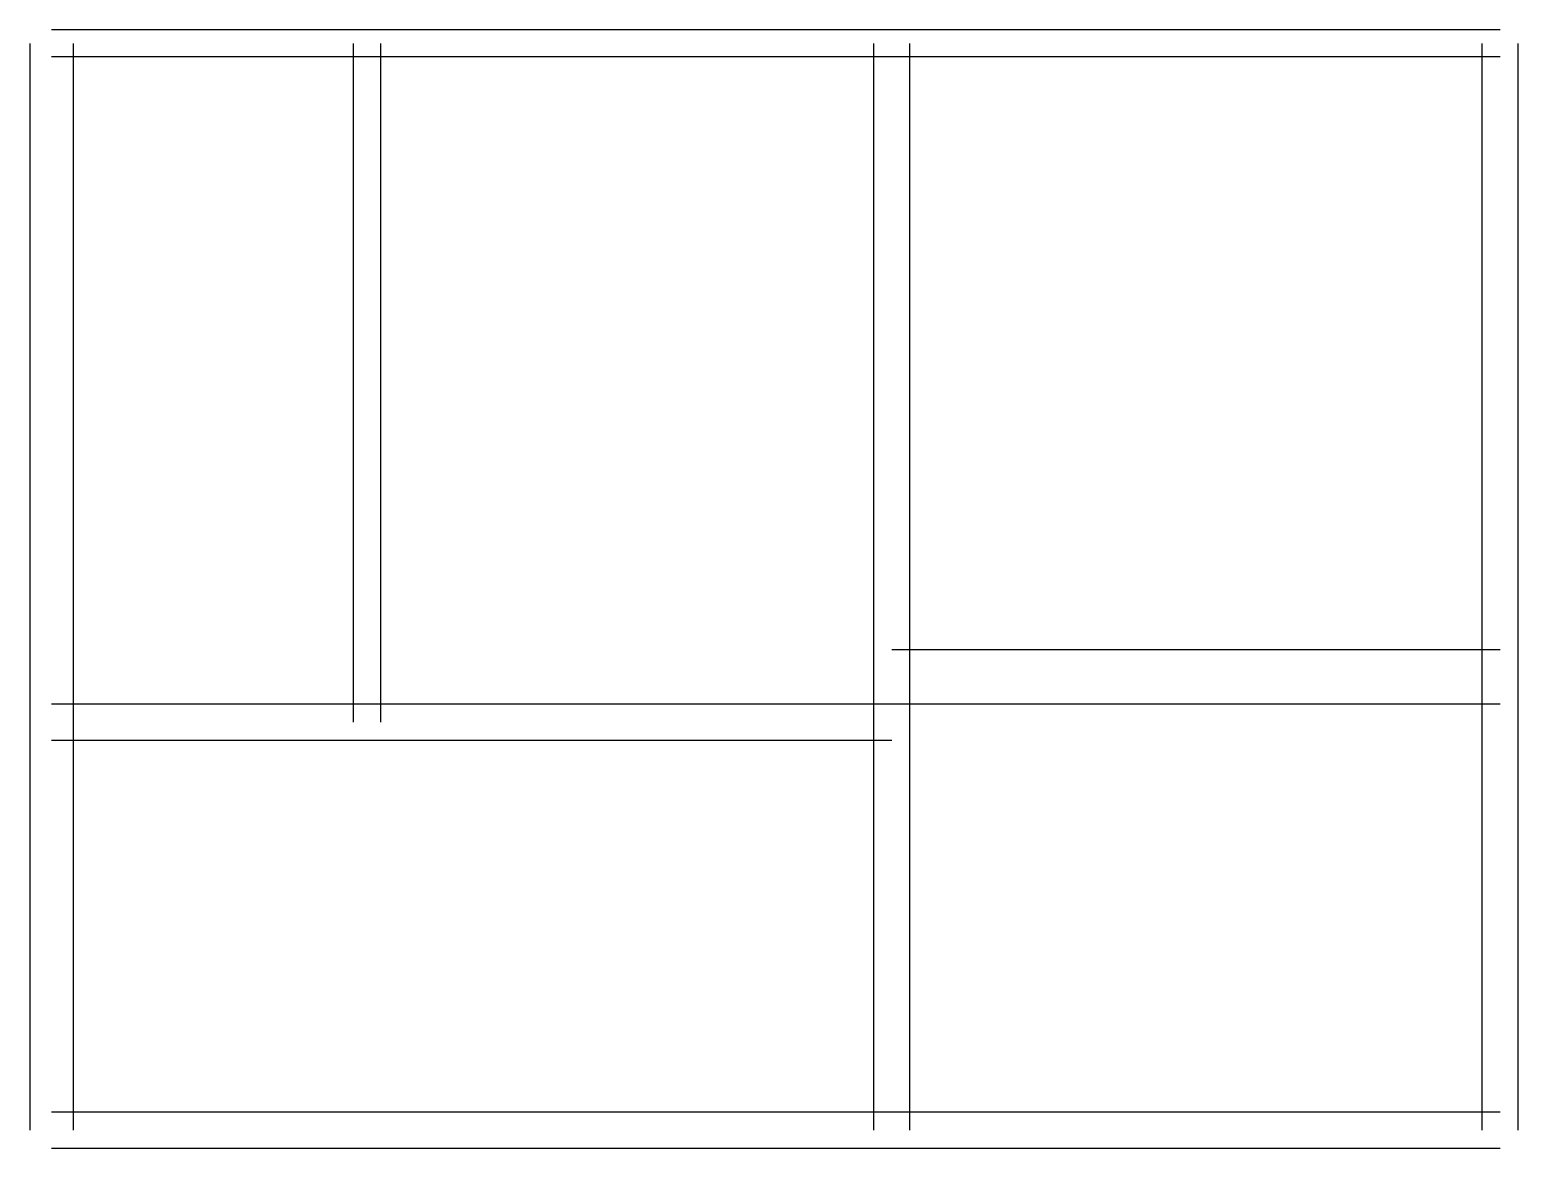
# Model space of a CAD drawing. Header units: millimetres. Extents: x -120 to 8100, y -100 to 6075.
import ezdxf

# ---------------------------------------------------------------- set-up
doc = ezdxf.new("R2010")
doc.units = ezdxf.units.MM
doc.layers.add('WALL', color=7, linetype='Continuous')

msp = doc.modelspace()

# ---------------------------------------------------------------- linework, layer by layer
at = {"layer": 'WALL'}
for p, q in [((8000, 6075), (0, 6075)), ((-120, 6000), (-120, 0)), ((8000, 5925), (0, 5925)), ((120, 6000), (120, 0)), ((1668, 2253), (1668, 6000)), ((1818, 2253), (1818, 6000)), ((4541, 0), (4541, 6000)), ((4741, 0), (4741, 6000)), ((7900, 0), (7900, 6000)), ((8100, 0), (8100, 6000)), ((4641, 2654), (8000, 2654)), ((0, 2353), (4641, 2353)), ((4641, 2354), (8000, 2354)), ((0, 2153), (4641, 2153)), ((0, 100), (8000, 100)), ((0, -100), (8000, -100))]:
    msp.add_line(p, q, dxfattribs=at)

doc.saveas('drawing.dxf')
